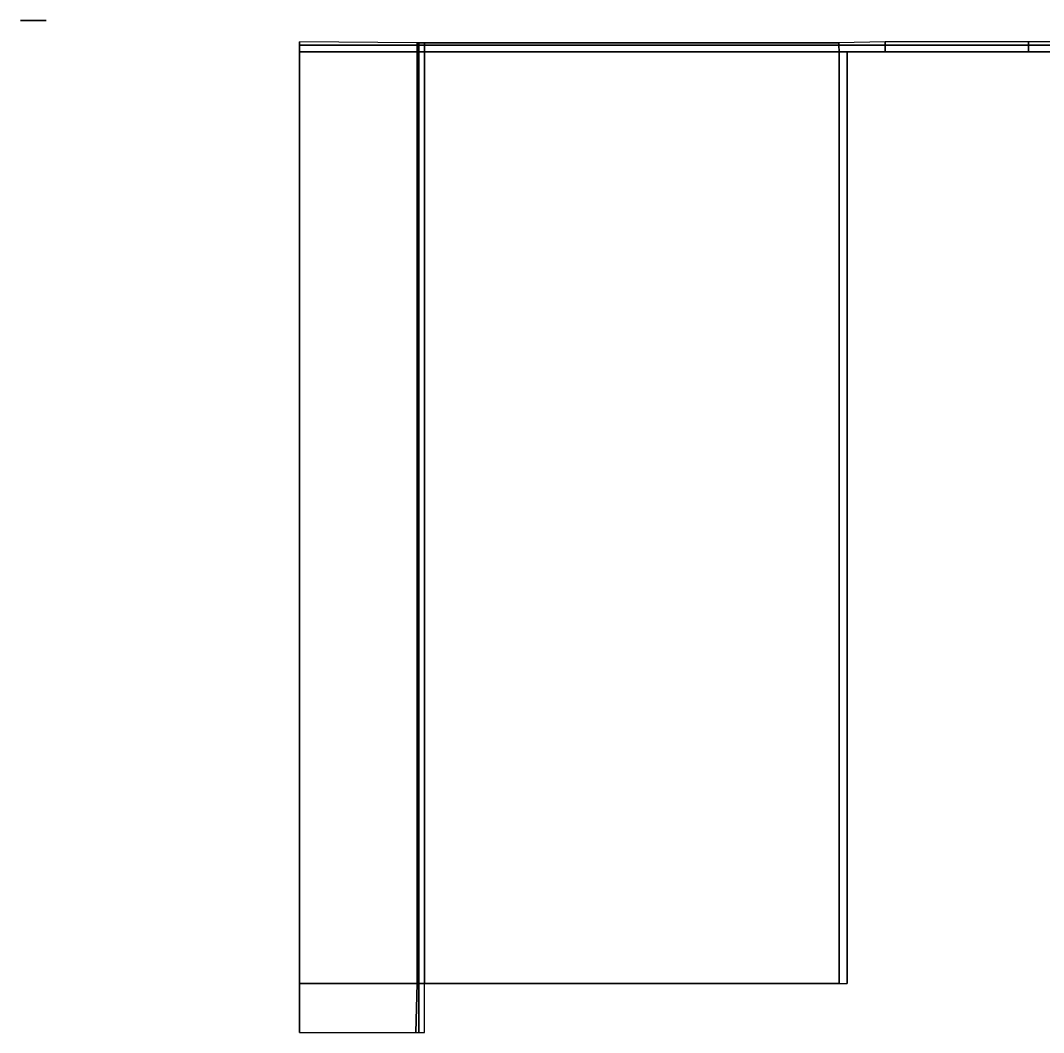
# Model space of a CAD drawing. Header units: metres. Extents: x 0 to 34.6, y -10.7 to 20.6.
# Drawn here: x 1.8 to 11.8, y -10.67 to -0.78 of the extents above; entities that cross this region are included whole.
import ezdxf

# ---------------------------------------------------------------- set-up
doc = ezdxf.new("R2010")
doc.units = ezdxf.units.M
doc.header["$MEASUREMENT"] = 0
doc.layers.get('0').update_dxf_attribs({"linetype": 'CONTINUOUS'})

msp = doc.modelspace()

# ---------------------------------------------------------------- linework, layer by layer
for points in [[(1.8, -0.7756, 2.22), (1.91, -0.7756, 2.22), (1.91, -0.7756, 2.25), (1.8, -0.7756, 2.25)], [(1.8, -0.7756, 2), (1.91, -0.7756, 2), (1.91, -0.7756, 2.03), (1.8, -0.7756, 2.03)], [(1.8, -0.7756, 2.22), (1.8, -0.7756, 2.25), (1.91, -0.7756, 2.25), (1.91, -0.7756, 2.22)], [(1.8, -0.7756, 2), (1.8, -0.7756, 2.03), (1.91, -0.7756, 2.03), (1.91, -0.7756, 2)], [(1.91, -0.7756, 2.03), (1.91, -0.7756, 2.03), (1.8, -0.7756, 2.03)], [(1.91, -0.7756, 2.25), (1.91, -0.7756, 2.25), (1.8, -0.7756, 2.25)], [(1.8, -0.7756, 2.25), (1.8, -0.7756, 2.25), (1.8, -0.7756, 2.22)], [(1.8, -0.7756, 2), (1.8, -0.7756, 2), (1.91, -0.7756, 2)], [(1.8, -0.7756, 2.22), (1.8, -0.7756, 2.22), (1.91, -0.7756, 2.22)], [(1.8, -0.7756, 2), (1.8, -0.7756, 2), (1.8, -0.7756, 2.03)], [(1.91, -0.7756, 2), (1.94, -0.7756, 2), (1.94, -0.7756, 2.03), (1.91, -0.7756, 2.03)], [(1.91, -0.7756, 2.03), (1.94, -0.7756, 2.03), (1.94, -0.7756, 2.22), (1.91, -0.7756, 2.22)], [(1.91, -0.7756, 2.22), (1.94, -0.7756, 2.22), (1.94, -0.7756, 2.25), (1.91, -0.7756, 2.25)], [(1.91, -0.7756, 2), (1.91, -0.7756, 2.03), (1.94, -0.7756, 2.03), (1.94, -0.7756, 2)], [(1.91, -0.7756, 2.03), (1.91, -0.7756, 2.22), (1.94, -0.7756, 2.22), (1.94, -0.7756, 2.03)], [(1.91, -0.7756, 2.22), (1.91, -0.7756, 2.25), (1.94, -0.7756, 2.25), (1.94, -0.7756, 2.22)], [(1.94, -0.7756, 2.25), (1.94, -0.7756, 2.25), (1.91, -0.7756, 2.25)], [(1.91, -0.7756, 2), (1.91, -0.7756, 2), (1.94, -0.7756, 2)], [(1.91, -0.7756, 2.22), (1.91, -0.7756, 2.22), (1.91, -0.7756, 2.03)], [(1.94, -0.7756, 2.22), (2.05, -0.7756, 2.22), (2.05, -0.7756, 2.25), (1.94, -0.7756, 2.25)], [(1.94, -0.7756, 2), (1.94, -0.7756, 2.03), (2.05, -0.7756, 2.03), (2.05, -0.7756, 2)], [(1.94, -0.7756, 2), (2.05, -0.7756, 2), (2.05, -0.7756, 2.03), (1.94, -0.7756, 2.03)], [(1.94, -0.7756, 2.22), (1.94, -0.7756, 2.25), (2.05, -0.7756, 2.25), (2.05, -0.7756, 2.22)], [(1.94, -0.7756, 2), (1.94, -0.7756, 2), (2.05, -0.7756, 2)], [(2.05, -0.7756, 2.25), (2.05, -0.7756, 2.25), (1.94, -0.7756, 2.25)], [(1.94, -0.7756, 2.22), (1.94, -0.7756, 2.22), (2.05, -0.7756, 2.22)], [(2.05, -0.7756, 2.03), (2.05, -0.7756, 2.03), (1.94, -0.7756, 2.03)], [(1.94, -0.7756, 2.03), (1.94, -0.7756, 2.03), (1.94, -0.7756, 2.22)], [(2.05, -0.7756, 2), (2.05, -0.7756, 2), (2.05, -0.7756, 2.03)], [(2.05, -0.7756, 2.22), (2.05, -0.7756, 2.22), (2.05, -0.7756, 2.25)], [(4.5268, -1.0165), (4.5268, -0.9855), (4.5268, -0.9855), (4.5268, -1.0165)], [(4.5268, -1.0165), (5.6777, -1.0165), (5.6777, -0.9945), (4.5268, -0.9855)], [(5.6777, -0.9945), (5.6777, -1.0165), (5.6777, -1.0165), (5.6777, -0.9945)], [(5.6777, -1.0165), (5.6931, -1.0165), (5.6931, -0.9945), (5.6777, -0.9945)], [(5.6931, -0.9945), (5.6777, -0.9945), (5.6777, -0.9945), (5.6931, -0.9945)], [(5.75, -0.9945), (5.6931, -0.9945), (5.6931, -0.9945), (5.75, -0.9945)], [(5.6931, -1.0165), (5.75, -1.0165), (5.75, -0.9945), (5.6931, -0.9945)], [(5.75, -1.0165), (9.7985, -1.0165), (9.7978, -0.9945), (5.75, -0.9945)], [(9.7978, -0.9945), (5.75, -0.9945), (5.75, -0.9945), (9.7978, -0.9945)], [(9.7985, -1.0165), (10.25, -1.0165), (10.25, -0.9855), (9.7978, -0.9945)], [(9.7985, -1.0165), (9.7978, -0.9945), (9.7978, -0.9945), (9.7985, -1.0165)], [(10.25, -1.0165), (11.65, -1.0165), (11.65, -0.9855), (10.25, -0.9855)], [(11.65, -1.0165), (14.25, -1.0165), (14.25, -0.9855), (11.65, -0.9855)], [(4.5268, -1.0822), (4.5268, -1.0165), (4.5268, -1.0165), (4.5268, -1.0822)], [(4.5268, -1.0822), (5.6777, -1.0822), (5.6777, -1.0165), (4.5268, -1.0165)], [(4.5268, -10.1865), (4.5268, -1.0822), (4.5268, -1.0822), (4.5268, -10.1865)], [(4.5268, -10.1865), (5.6777, -10.1865), (5.6777, -1.0822), (4.5268, -1.0822)], [(5.6777, -1.0165), (5.6777, -1.0822), (5.6777, -1.0822), (5.6777, -1.0165)], [(5.6777, -1.0822), (5.6931, -1.0822), (5.6931, -1.0165), (5.6777, -1.0165)], [(5.6777, -10.1865), (5.6931, -10.1865), (5.6931, -1.0822), (5.6777, -1.0822)], [(5.6777, -1.0822), (5.6777, -10.1865), (5.6777, -10.1865), (5.6777, -1.0822)], [(5.6931, -1.0822), (5.75, -1.0822), (5.75, -1.0165), (5.6931, -1.0165)], [(5.6931, -1.0165), (5.75, -1.0165), (5.75, -1.0165), (5.6931, -1.0165)], [(5.6931, -1.0822), (5.6931, -1.0165), (5.6931, -1.0165), (5.6931, -1.0822)], [(5.6931, -10.1865), (5.75, -10.1865), (5.75, -1.0822), (5.6931, -1.0822)], [(5.6931, -10.1865), (5.6931, -1.0822), (5.6931, -1.0822), (5.6931, -10.1865)], [(5.75, -1.0822), (9.8, -1.0822), (9.7985, -1.0165), (5.75, -1.0165)], [(5.75, -1.0165), (9.7985, -1.0165), (9.7985, -1.0165), (5.75, -1.0165)], [(5.75, -10.1865), (9.8, -10.1865), (9.8, -1.0822), (5.75, -1.0822)], [(9.8, -1.0822), (5.75, -1.0822), (5.75, -1.0822), (9.8, -1.0822)], [(5.75, -1.0822), (5.75, -10.1865), (5.75, -10.1865), (5.75, -1.0822)], [(9.8, -1.0822), (10.25, -1.0822), (10.25, -1.0165), (9.7985, -1.0165)], [(9.8, -10.1865), (9.8, -1.0822), (9.8, -1.0822), (9.8, -10.1865)], [(10.25, -1.0822), (9.8, -1.0822), (9.8, -1.0822), (10.25, -1.0822)], [(9.8, -1.0822), (9.8, -10.1865), (9.88, -10.1865), (9.88, -1.0822)], [(9.88, -1.0822), (9.88, -10.1865), (9.88, -10.1865), (9.88, -1.0822)], [(10.25, -1.0822), (11.65, -1.0822), (11.65, -1.0165), (10.25, -1.0165)], [(11.65, -1.0822), (10.25, -1.0822), (10.25, -1.0822), (11.65, -1.0822)], [(11.65, -1.0822), (14.25, -1.0822), (14.25, -1.0165), (11.65, -1.0165)], [(14.25, -1.0822), (11.65, -1.0822), (11.65, -1.0822), (14.25, -1.0822)], [(4.5268, -10.6657), (4.5268, -10.1865), (4.5268, -10.1865), (4.5268, -10.6657)], [(4.5268, -10.6657), (5.6647, -10.6657), (5.6777, -10.1865), (4.5268, -10.1865)], [(5.6647, -10.6657), (5.6931, -10.6657), (5.6931, -10.1865), (5.6777, -10.1865)], [(5.6777, -10.1865), (5.6931, -10.1865), (5.6931, -10.1865), (5.6777, -10.1865)], [(5.6931, -10.6657), (5.75, -10.6657), (5.75, -10.1865), (5.6931, -10.1865)], [(5.75, -10.1865), (9.8, -10.1865), (9.8, -10.1865), (5.75, -10.1865)]]:
    msp.add_3dface(points)

doc.saveas('drawing.dxf')
